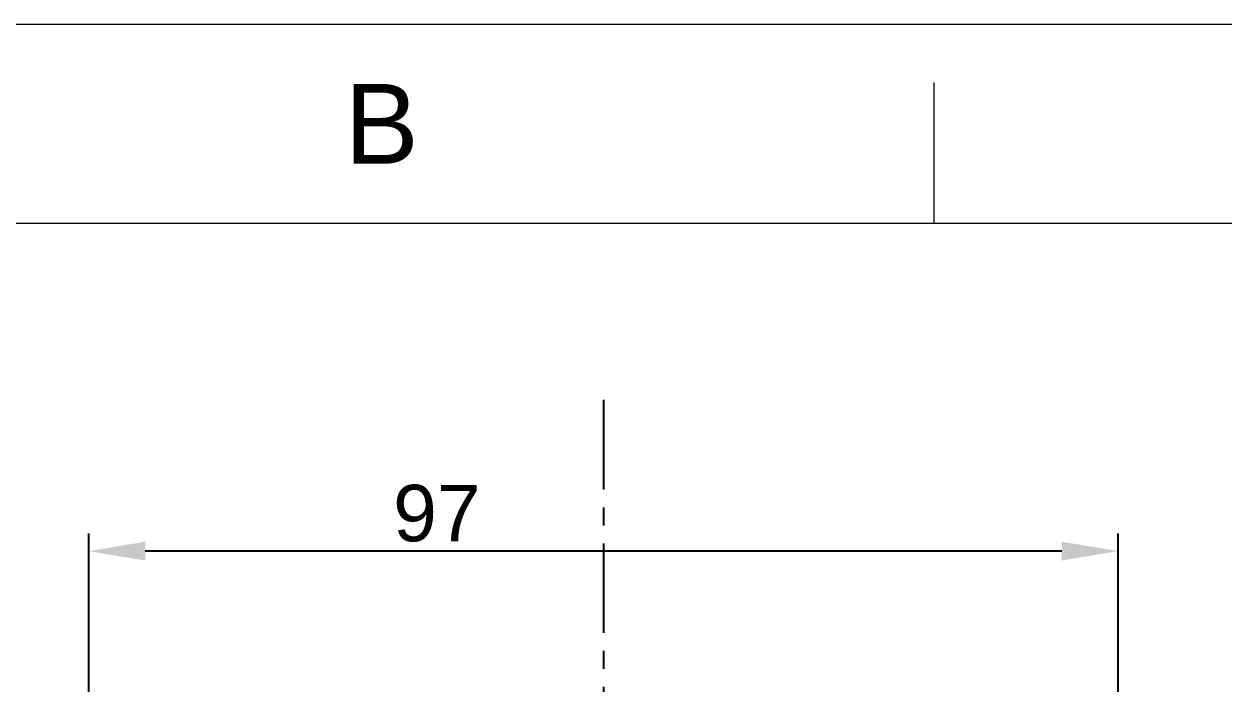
# Model space of a CAD drawing. Header units: millimetres. Extents: x 789 to 1209, y -1278 to -684.
# Drawn here: x 895.5 to 980.5, y -730.6 to -683.8 of the extents above; entities that cross this region are included whole.
import ezdxf

# ---------------------------------------------------------------- set-up
doc = ezdxf.new("R2010")
doc.units = ezdxf.units.MM
doc.header["$LTSCALE"] = 0.1
doc.linetypes.add('CENTERX2', pattern=[101.6, 63.5, -12.7, 12.7, -12.7])
doc.layers.get('0').update_dxf_attribs({"lineweight": 13})
doc.layers.add('CENTER', color=1, linetype='CENTERX2')
doc.layers.add('DIM', color=3, linetype='Continuous', lineweight=9)
doc.styles.get("Standard").update_dxf_attribs({"font": 'arial.ttf'})
doc.dimstyles.new('ISO-25', dxfattribs={"dimtxt": 2.5, "dimasz": 2.5, "dimexe": 1.25, "dimexo": 0.625, "dimtad": 1, "dimlfac": 1.333333, "dimtxsty": 'Standard', "dimcen": 2.5, "dimadec": 0, "dimazin": 0, "dimtfac": 1, "dimtmove": 0, "dimatfit": 3, "dimfxl": 0, "dimarcsym": 0})

# ---------------------------------------------------------------- blocks, each defined once
blk = doc.blocks.new('*D17')
at = {"layer": 'Defpoints', "color": 0}
for p in [(900.052, -721.185), (973.025, -768.853), (900.052, -770.21)]:
    blk.add_point(p, dxfattribs=at)
at = {"layer": 'DIM', "color": 0, "linetype": 'ByBlock', "lineweight": -2}
for p, q in [((900.052, -769.585), (900.052, -719.935)), ((973.025, -768.228), (973.025, -719.935)), ((969.025, -721.185), (904.052, -721.185))]:
    blk.add_line(p, q, dxfattribs=at)
at = {"layer": 'DIM', "color": 0}
for points in [[(904.052, -720.519), (904.052, -721.852), (900.052, -721.185)], [(969.025, -720.519), (969.025, -721.852), (973.025, -721.185)]]:
    blk.add_solid(points, dxfattribs=at)
at = {"layer": 'DIM', "color": 0, "insert": (924.73, -718.518), "char_height": 4, "attachment_point": 5}
blk.add_mtext('97', dxfattribs=at)

msp = doc.modelspace()

# ---------------------------------------------------------------- linework, layer by layer
for p, q in [((959.978, -697.981), (959.978, -687.981)), ((1195.008, -697.981), (803.291, -697.981))]:
    msp.add_line(p, q)
msp.add_lwpolyline([(789.15, -683.839), (1209.15, -683.839), (1209.15, -1277.779), (789.15, -1277.779)], close=True)
at = {"layer": 'CENTER'}
msp.add_line((936.54, -710.475), (936.54, -1132.732), dxfattribs=at)

# ---------------------------------------------------------------- texts
at = {"insert": (920.806, -690.91), "char_height": 5.657, "attachment_point": 5}
msp.add_mtext_dynamic_manual_height_columns('B', width=10, gutter_width=12.5, heights=[0], dxfattribs=at)

# ---------------------------------------------------------------- dimensions: what is measured, and where the dimension line sits
at = {"layer": 'DIM'}
dim = msp.add_linear_dim(base=(900.052, -721.185), p1=(973.025, -768.853), p2=(900.052, -770.21), text='97', dimstyle='ISO-25', override={"dimtxt": 4, "dimasz": 4, "dimdec": 1, "dimlfac": 1.333333, "dimtdec": 1, "dimfxl": 1.25, "dimarcsym": 1}, dxfattribs=at)
dim.commit()
dim.dimension.update_dxf_attribs({"geometry": '*D17', "text_midpoint": (924.73, -721.185), "dimtype": 160})

doc.saveas('drawing.dxf')
